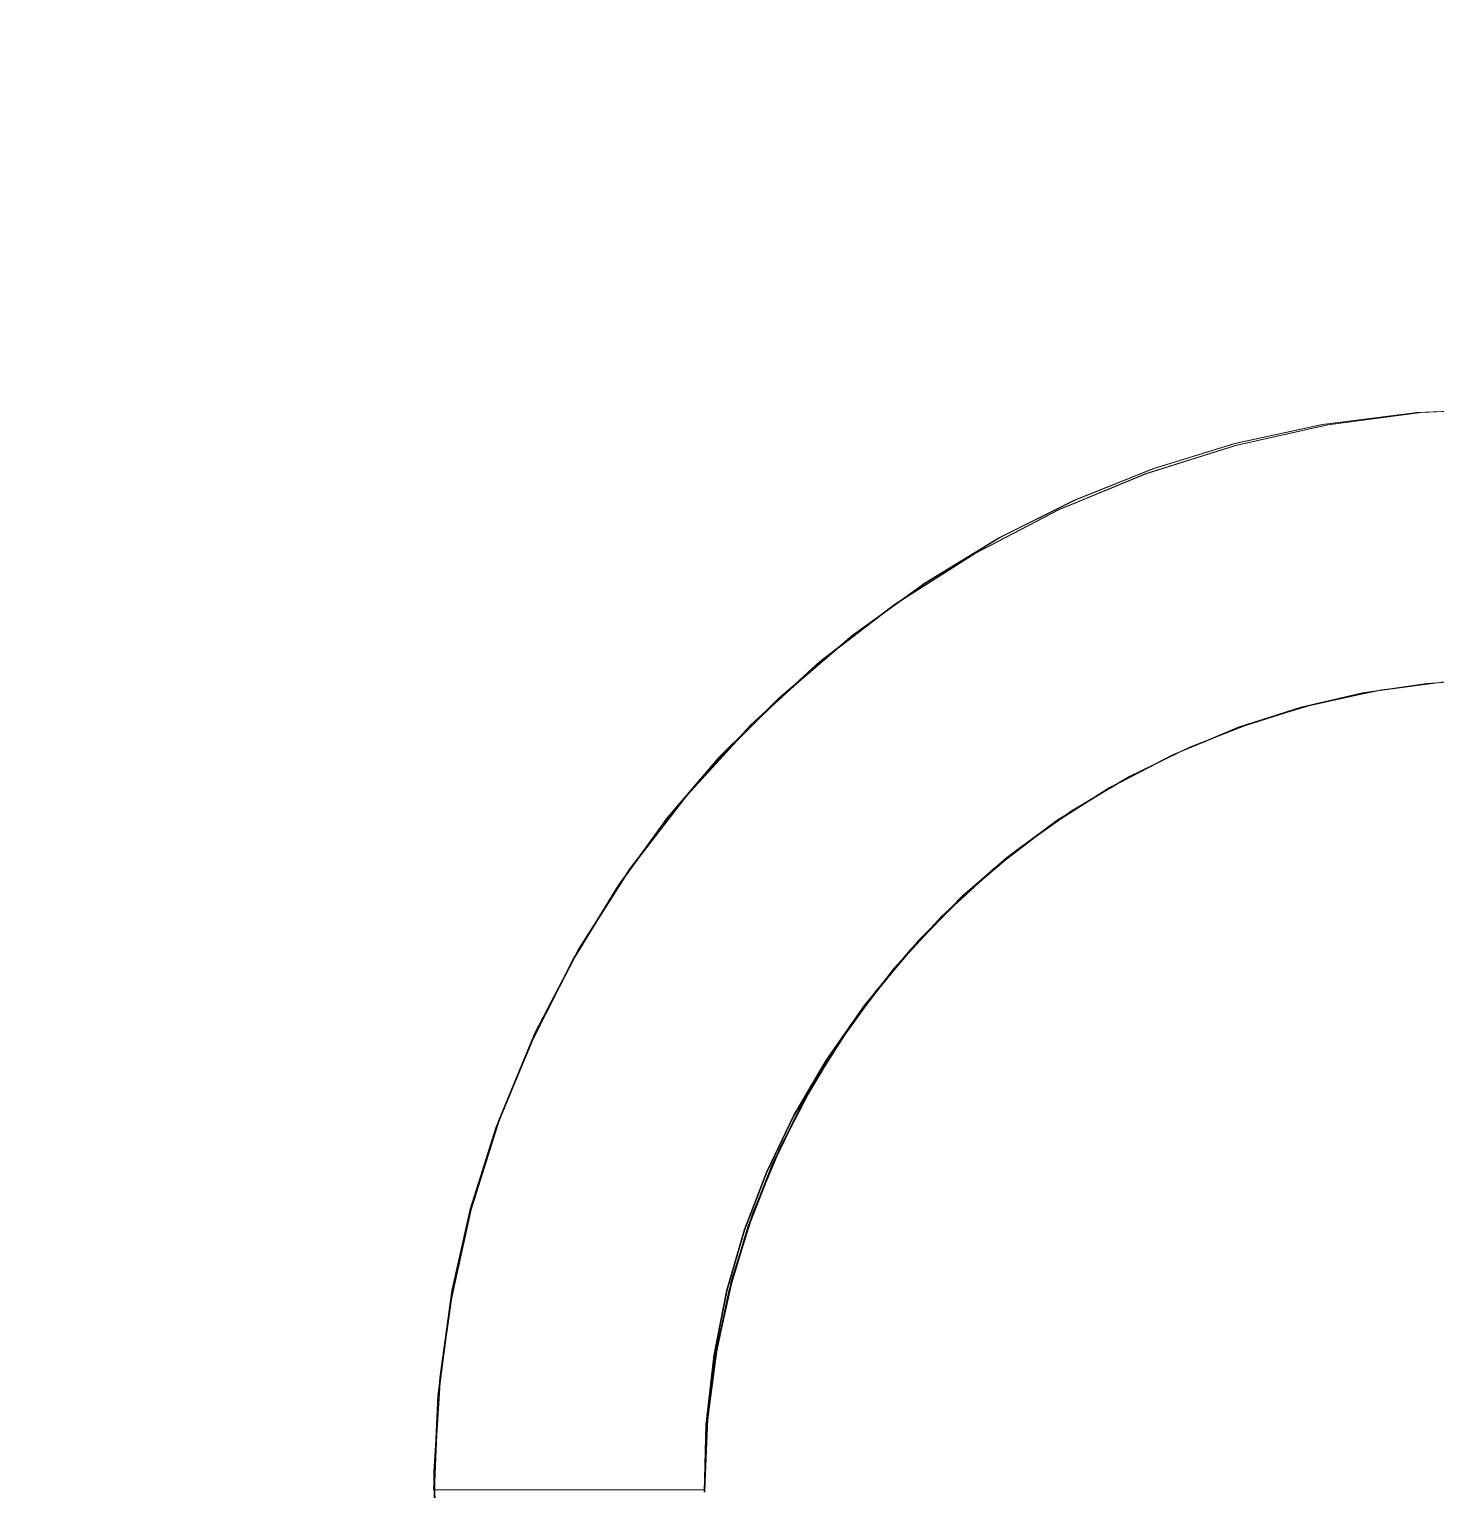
# Model space of a CAD drawing. Header units: millimetres. Extents: x -5968 to 8419, y -11886 to 221.
# Drawn here: x -5580.231 to -5576.33, y -11057.26 to -11053.208 of the extents above; entities that cross this region are included whole.
import ezdxf

# ---------------------------------------------------------------- set-up
doc = ezdxf.new("R2010")
doc.units = ezdxf.units.MM
doc.header["$LTSCALE"] = 20
doc.layers.add('Beschläge', color=7, linetype='Continuous')
doc.layers.add('Innenausbau_Konstruktion', color=7, linetype='Continuous')

msp = doc.modelspace()

# ---------------------------------------------------------------- linework, layer by layer
at = {"layer": 'Beschläge', "color": 7, "linetype": 'Continuous', "lineweight": 9, "transparency": 33554687}
for points, invisible_edges in [([(-5583.8596, -11050.5603, 3091.6093), (-5577.915, -11055.9165, 3091.6093), (-5577.7887, -11055.7635, 3091.6093)], 9), ([(-5583.8596, -11050.5603, 3091.6093), (-5578.0215, -11056.0688, 3091.6093), (-5577.915, -11055.9165, 3091.6093)], 9), ([(-5583.8596, -11050.5603, 3091.6093), (-5578.1113, -11056.2221, 3091.6093), (-5578.0215, -11056.0688, 3091.6093)], 9), ([(-5583.8596, -11050.5603, 3091.6093), (-5578.1865, -11056.3782, 3091.6093), (-5578.1113, -11056.2221, 3091.6093)], 9), ([(-5583.8596, -11050.5603, 3091.6093), (-5578.2482, -11056.5392, 3091.6093), (-5578.1865, -11056.3782, 3091.6093)], 9), ([(-5578.3595, -11057.2668, 3091.6093), (-5578.3542, -11057.0792, 3091.6093), (-5583.8596, -11050.5603, 3091.6093), (-5583.8596, -11063.9603, 3091.6093)], 10), ([(-5583.8596, -11050.5603, 3091.6093), (-5578.297, -11056.7076, 3091.6093), (-5578.2482, -11056.5392, 3091.6093)], 9), ([(-5583.8596, -11050.5603, 3091.6093), (-5578.3328, -11056.8864, 3091.6093), (-5578.297, -11056.7076, 3091.6093)], 9), ([(-5577.7887, -11055.7635, 3091.6093), (-5577.6428, -11055.6128, 3091.6093), (-5582.3596, -11050.5603, 3091.6093), (-5583.8596, -11050.5603, 3091.6093)], 10), ([(-5578.3542, -11057.0792, 3091.6093), (-5578.3328, -11056.8864, 3091.6093), (-5583.8596, -11050.5603, 3091.6093)], 10), ([(-5583.8576, -11050.5603, 3559.6093), (-5577.913, -11055.9165, 3559.6093), (-5577.7867, -11055.7635, 3559.6093)], 9), ([(-5583.8576, -11050.5603, 3559.6093), (-5578.0195, -11056.0688, 3559.6093), (-5577.913, -11055.9165, 3559.6093)], 9), ([(-5583.8576, -11050.5603, 3559.6093), (-5578.1093, -11056.2221, 3559.6093), (-5578.0195, -11056.0688, 3559.6093)], 9), ([(-5583.8576, -11050.5603, 3559.6093), (-5578.1845, -11056.3782, 3559.6093), (-5578.1093, -11056.2221, 3559.6093)], 9), ([(-5583.8576, -11050.5603, 3559.6093), (-5578.2462, -11056.5392, 3559.6093), (-5578.1845, -11056.3782, 3559.6093)], 9), ([(-5578.3575, -11057.2668, 3559.6093), (-5578.3522, -11057.0792, 3559.6093), (-5583.8576, -11050.5603, 3559.6093), (-5583.8576, -11063.9603, 3559.6093)], 10), ([(-5583.8576, -11050.5603, 3559.6093), (-5578.295, -11056.7076, 3559.6093), (-5578.2462, -11056.5392, 3559.6093)], 9), ([(-5583.8576, -11050.5603, 3559.6093), (-5578.3308, -11056.8864, 3559.6093), (-5578.295, -11056.7076, 3559.6093)], 9), ([(-5577.7867, -11055.7635, 3559.6093), (-5577.6408, -11055.6128, 3559.6093), (-5582.3576, -11050.5603, 3559.6093), (-5583.8576, -11050.5603, 3559.6093)], 10), ([(-5578.3522, -11057.0792, 3559.6093), (-5578.3308, -11056.8864, 3559.6093), (-5583.8576, -11050.5603, 3559.6093)], 10), ([(-5582.3596, -11050.5603, 3090.1093), (-5578.7238, -11055.7894, 3090.1093), (-5578.8393, -11056.0178, 3090.1093)], 9), ([(-5582.3596, -11050.5603, 3090.1093), (-5577.9486, -11054.8902, 3090.1093), (-5578.1508, -11055.0628, 3090.1093)], 9), ([(-5582.3596, -11050.5603, 3090.1093), (-5578.5981, -11055.5835, 3090.1093), (-5578.7238, -11055.7894, 3090.1093)], 9), ([(-5582.3596, -11050.5603, 3090.1093), (-5578.32, -11055.2306, 3090.1093), (-5578.4617, -11055.3959, 3090.1093)], 9), ([(-5582.3596, -11050.5603, 3090.1093), (-5577.7463, -11054.7437, 3090.1093), (-5577.9486, -11054.8902, 3090.1093)], 9), ([(-5578.4617, -11055.3959, 3090.1093), (-5578.5981, -11055.5835, 3090.1093), (-5582.3596, -11050.5603, 3090.1093)], 10), ([(-5582.3596, -11050.5603, 3090.1093), (-5577.5418, -11054.6193, 3090.1093), (-5577.7463, -11054.7437, 3090.1093)], 9), ([(-5573.6096, -11054.2603, 3090.1093), (-5576.1096, -11054.2603, 3090.1093), (-5582.3596, -11050.5603, 3090.1093), (-5569.5201, -11051.4581, 3090.1093)], 10), ([(-5578.1508, -11055.0628, 3090.1093), (-5578.32, -11055.2306, 3090.1093), (-5582.3596, -11050.5603, 3090.1093)], 10), ([(-5582.3596, -11050.5603, 3090.1093), (-5577.3325, -11054.5144, 3090.1093), (-5577.5418, -11054.6193, 3090.1093)], 9), ([(-5582.3596, -11050.5603, 3090.1093), (-5577.1158, -11054.4274, 3090.1093), (-5577.3325, -11054.5144, 3090.1093)], 9), ([(-5582.3596, -11050.5603, 3090.1093), (-5579.0587, -11056.7077, 3090.1093), (-5579.0928, -11056.9492, 3090.1093)], 9), ([(-5582.3596, -11050.5603, 3090.1093), (-5576.8881, -11054.3574, 3090.1093), (-5577.1158, -11054.4274, 3090.1093)], 9), ([(-5576.1096, -11054.2603, 3090.1093), (-5576.3822, -11054.2715, 3090.1093), (-5582.3596, -11050.5603, 3090.1093)], 10), ([(-5582.3596, -11050.5603, 3090.1093), (-5579.0078, -11056.4809, 3090.1093), (-5579.0587, -11056.7077, 3090.1093)], 9), ([(-5582.3596, -11050.5603, 3090.1093), (-5576.6452, -11054.3049, 3090.1093), (-5576.8881, -11054.3574, 3090.1093)], 9), ([(-5582.3596, -11063.9603, 3090.1093), (-5582.3596, -11050.5603, 3090.1093), (-5579.1088, -11057.2094, 3090.1093), (-5579.1054, -11057.4348, 3090.1093)], 10), ([(-5582.3596, -11050.5603, 3090.1093), (-5578.9369, -11056.2548, 3090.1093), (-5579.0078, -11056.4809, 3090.1093)], 9), ([(-5576.3822, -11054.2715, 3090.1093), (-5576.6452, -11054.3049, 3090.1093), (-5582.3596, -11050.5603, 3090.1093)], 10), ([(-5578.8393, -11056.0178, 3090.1093), (-5578.9369, -11056.2548, 3090.1093), (-5582.3596, -11050.5603, 3090.1093)], 10), ([(-5579.0928, -11056.9492, 3090.1093), (-5579.1088, -11057.2094, 3090.1093), (-5582.3596, -11050.5603, 3090.1093)], 10), ([(-5569.5201, -11051.4581, 3091.6093), (-5582.3596, -11050.5603, 3091.6093), (-5576.1709, -11055.0111, 3091.6093), (-5576.1096, -11055.0103, 3091.6093)], 10), ([(-5582.3596, -11050.5603, 3091.6093), (-5576.3559, -11055.0231, 3091.6093), (-5576.1709, -11055.0111, 3091.6093)], 9), ([(-5582.3596, -11050.5603, 3091.6093), (-5576.5327, -11055.0491, 3091.6093), (-5576.3559, -11055.0231, 3091.6093)], 9), ([(-5582.3596, -11050.5603, 3091.6093), (-5576.7038, -11055.0888, 3091.6093), (-5576.5327, -11055.0491, 3091.6093)], 9), ([(-5582.3596, -11050.5603, 3091.6093), (-5577.2271, -11055.3078, 3091.6093), (-5577.0575, -11055.2204, 3091.6093)], 9), ([(-5582.3596, -11050.5603, 3091.6093), (-5577.3802, -11055.4027, 3091.6093), (-5577.2271, -11055.3078, 3091.6093)], 9), ([(-5582.3596, -11050.5603, 3091.6093), (-5577.6428, -11055.6128, 3091.6093), (-5577.5198, -11055.5058, 3091.6093)], 9), ([(-5582.3596, -11050.5603, 3091.6093), (-5576.8775, -11055.1448, 3091.6093), (-5576.7038, -11055.0888, 3091.6093)], 9), ([(-5577.5198, -11055.5058, 3091.6093), (-5577.3802, -11055.4027, 3091.6093), (-5582.3596, -11050.5603, 3091.6093)], 10), ([(-5577.0575, -11055.2204, 3091.6093), (-5576.8775, -11055.1448, 3091.6093), (-5582.3596, -11050.5603, 3091.6093)], 10), ([(-5582.3576, -11050.5603, 3558.1093), (-5578.7218, -11055.7894, 3558.1093), (-5578.8373, -11056.0178, 3558.1093)], 9), ([(-5582.3576, -11050.5603, 3558.1093), (-5577.9466, -11054.8902, 3558.1093), (-5578.1488, -11055.0628, 3558.1093)], 9), ([(-5582.3576, -11050.5603, 3558.1093), (-5578.5961, -11055.5835, 3558.1093), (-5578.7218, -11055.7894, 3558.1093)], 9), ([(-5582.3576, -11050.5603, 3558.1093), (-5578.318, -11055.2306, 3558.1093), (-5578.4597, -11055.3959, 3558.1093)], 9), ([(-5582.3576, -11050.5603, 3558.1093), (-5577.7443, -11054.7437, 3558.1093), (-5577.9466, -11054.8902, 3558.1093)], 9), ([(-5578.4597, -11055.3959, 3558.1093), (-5578.5961, -11055.5835, 3558.1093), (-5582.3576, -11050.5603, 3558.1093)], 10), ([(-5582.3576, -11050.5603, 3558.1093), (-5577.5398, -11054.6193, 3558.1093), (-5577.7443, -11054.7437, 3558.1093)], 9), ([(-5573.6076, -11054.2603, 3558.1093), (-5576.1076, -11054.2603, 3558.1093), (-5582.3576, -11050.5603, 3558.1093), (-5569.5181, -11051.4581, 3558.1093)], 10), ([(-5578.1488, -11055.0628, 3558.1093), (-5578.318, -11055.2306, 3558.1093), (-5582.3576, -11050.5603, 3558.1093)], 10), ([(-5582.3576, -11050.5603, 3558.1093), (-5577.3305, -11054.5144, 3558.1093), (-5577.5398, -11054.6193, 3558.1093)], 9), ([(-5582.3576, -11050.5603, 3558.1093), (-5577.1138, -11054.4274, 3558.1093), (-5577.3305, -11054.5144, 3558.1093)], 9), ([(-5582.3576, -11050.5603, 3558.1093), (-5576.8861, -11054.3574, 3558.1093), (-5577.1138, -11054.4274, 3558.1093)], 9), ([(-5576.1076, -11054.2603, 3558.1093), (-5576.3802, -11054.2715, 3558.1093), (-5582.3576, -11050.5603, 3558.1093)], 10), ([(-5582.3576, -11063.9603, 3558.1093), (-5582.3576, -11050.5603, 3558.1093), (-5579.1068, -11057.2094, 3558.1093), (-5579.1034, -11057.4348, 3558.1093)], 10), ([(-5582.3576, -11050.5603, 3558.1093), (-5579.0567, -11056.7077, 3558.1093), (-5579.0908, -11056.9492, 3558.1093)], 9), ([(-5582.3576, -11050.5603, 3558.1093), (-5576.6432, -11054.3049, 3558.1093), (-5576.8861, -11054.3574, 3558.1093)], 9), ([(-5582.3576, -11050.5603, 3558.1093), (-5579.0058, -11056.4809, 3558.1093), (-5579.0567, -11056.7077, 3558.1093)], 9), ([(-5576.3802, -11054.2715, 3558.1093), (-5576.6432, -11054.3049, 3558.1093), (-5582.3576, -11050.5603, 3558.1093)], 10), ([(-5582.3576, -11050.5603, 3558.1093), (-5578.9349, -11056.2548, 3558.1093), (-5579.0058, -11056.4809, 3558.1093)], 9), ([(-5578.8373, -11056.0178, 3558.1093), (-5578.9349, -11056.2548, 3558.1093), (-5582.3576, -11050.5603, 3558.1093)], 10), ([(-5579.0908, -11056.9492, 3558.1093), (-5579.1068, -11057.2094, 3558.1093), (-5582.3576, -11050.5603, 3558.1093)], 10), ([(-5569.5181, -11051.4581, 3559.6093), (-5582.3576, -11050.5603, 3559.6093), (-5576.1689, -11055.0111, 3559.6093), (-5576.1076, -11055.0103, 3559.6093)], 10), ([(-5582.3576, -11050.5603, 3559.6093), (-5576.3539, -11055.0231, 3559.6093), (-5576.1689, -11055.0111, 3559.6093)], 9), ([(-5582.3576, -11050.5603, 3559.6093), (-5576.5307, -11055.0491, 3559.6093), (-5576.3539, -11055.0231, 3559.6093)], 9), ([(-5582.3576, -11050.5603, 3559.6093), (-5576.7018, -11055.0888, 3559.6093), (-5576.5307, -11055.0491, 3559.6093)], 9), ([(-5582.3576, -11050.5603, 3559.6093), (-5577.2251, -11055.3078, 3559.6093), (-5577.0555, -11055.2204, 3559.6093)], 9), ([(-5582.3576, -11050.5603, 3559.6093), (-5577.3782, -11055.4027, 3559.6093), (-5577.2251, -11055.3078, 3559.6093)], 9), ([(-5582.3576, -11050.5603, 3559.6093), (-5577.6408, -11055.6128, 3559.6093), (-5577.5178, -11055.5058, 3559.6093)], 9), ([(-5582.3576, -11050.5603, 3559.6093), (-5576.8755, -11055.1448, 3559.6093), (-5576.7018, -11055.0888, 3559.6093)], 9), ([(-5577.5178, -11055.5058, 3559.6093), (-5577.3782, -11055.4027, 3559.6093), (-5582.3576, -11050.5603, 3559.6093)], 10), ([(-5577.0555, -11055.2204, 3559.6093), (-5576.8755, -11055.1448, 3559.6093), (-5582.3576, -11050.5603, 3559.6093)], 10), ([(-5576.5003, -11055.0445, 3090.8593), (-5576.6305, -11054.3059, 3090.1093), (-5576.3711, -11054.2717, 3090.1093)], 9), ([(-5576.4983, -11055.0445, 3558.8593), (-5576.6285, -11054.3059, 3558.1093), (-5576.3691, -11054.2717, 3558.1093)], 9), ([(-5576.5003, -11055.0445, 3090.8593), (-5576.3711, -11054.2717, 3090.1093), (-5576.3057, -11055.0189, 3090.8593)], 3), ([(-5576.4983, -11055.0445, 3558.8593), (-5576.3691, -11054.2717, 3558.1093), (-5576.3037, -11055.0189, 3558.8593)], 3), ([(-5576.3057, -11055.0189, 3090.8593), (-5576.3711, -11054.2717, 3090.1093), (-5576.1096, -11054.2603, 3090.1093)], 9), ([(-5576.3037, -11055.0189, 3558.8593), (-5576.3691, -11054.2717, 3558.1093), (-5576.1076, -11054.2603, 3558.1093)], 9), ([(-5576.6919, -11055.087, 3090.8593), (-5576.886, -11054.3625, 3090.1093), (-5576.6305, -11054.3059, 3090.1093)], 9), ([(-5576.6899, -11055.087, 3558.8593), (-5576.884, -11054.3625, 3558.1093), (-5576.6285, -11054.3059, 3558.1093)], 9), ([(-5576.6919, -11055.087, 3090.8593), (-5576.6305, -11054.3059, 3090.1093), (-5576.5003, -11055.0445, 3090.8593)], 3), ([(-5576.6899, -11055.087, 3558.8593), (-5576.6285, -11054.3059, 3558.1093), (-5576.4983, -11055.0445, 3558.8593)], 3), ([(-5576.8791, -11055.146, 3090.8593), (-5577.1356, -11054.4412, 3090.1093), (-5576.886, -11054.3625, 3090.1093)], 9), ([(-5576.8771, -11055.146, 3558.8593), (-5577.1336, -11054.4412, 3558.1093), (-5576.884, -11054.3625, 3558.1093)], 9), ([(-5576.8791, -11055.146, 3090.8593), (-5576.886, -11054.3625, 3090.1093), (-5576.6919, -11055.087, 3090.8593)], 3), ([(-5576.8771, -11055.146, 3558.8593), (-5576.884, -11054.3625, 3558.1093), (-5576.6899, -11055.087, 3558.8593)], 3), ([(-5577.0605, -11055.2211, 3090.8593), (-5577.3774, -11054.5414, 3090.1093), (-5577.1356, -11054.4412, 3090.1093)], 9), ([(-5577.0585, -11055.2211, 3558.8593), (-5577.3754, -11054.5414, 3558.1093), (-5577.1336, -11054.4412, 3558.1093)], 9), ([(-5577.0605, -11055.2211, 3090.8593), (-5577.1356, -11054.4412, 3090.1093), (-5576.8791, -11055.146, 3090.8593)], 3), ([(-5577.0585, -11055.2211, 3558.8593), (-5577.1336, -11054.4412, 3558.1093), (-5576.8771, -11055.146, 3558.8593)], 3), ([(-5577.2346, -11055.3118, 3090.8593), (-5577.6096, -11054.6622, 3090.1093), (-5577.3774, -11054.5414, 3090.1093)], 9), ([(-5577.2326, -11055.3118, 3558.8593), (-5577.6076, -11054.6622, 3558.1093), (-5577.3754, -11054.5414, 3558.1093)], 9), ([(-5577.2346, -11055.3118, 3090.8593), (-5577.3774, -11054.5414, 3090.1093), (-5577.0605, -11055.2211, 3090.8593)], 3), ([(-5577.2326, -11055.3118, 3558.8593), (-5577.3754, -11054.5414, 3558.1093), (-5577.0585, -11055.2211, 3558.8593)], 3), ([(-5577.4001, -11055.4172, 3090.8593), (-5577.8303, -11054.8029, 3090.1093), (-5577.6096, -11054.6622, 3090.1093)], 9), ([(-5577.3981, -11055.4172, 3558.8593), (-5577.8283, -11054.8029, 3558.1093), (-5577.6076, -11054.6622, 3558.1093)], 9), ([(-5577.4001, -11055.4172, 3090.8593), (-5577.6096, -11054.6622, 3090.1093), (-5577.2346, -11055.3118, 3090.8593)], 3), ([(-5577.3981, -11055.4172, 3558.8593), (-5577.6076, -11054.6622, 3558.1093), (-5577.2326, -11055.3118, 3558.8593)], 3), ([(-5577.5559, -11055.5367, 3090.8593), (-5578.0379, -11054.9622, 3090.1093), (-5577.8303, -11054.8029, 3090.1093)], 9), ([(-5577.5539, -11055.5367, 3558.8593), (-5578.0359, -11054.9622, 3558.1093), (-5577.8283, -11054.8029, 3558.1093)], 9), ([(-5577.5559, -11055.5367, 3090.8593), (-5577.8303, -11054.8029, 3090.1093), (-5577.4001, -11055.4172, 3090.8593)], 3), ([(-5577.5539, -11055.5367, 3558.8593), (-5577.8283, -11054.8029, 3558.1093), (-5577.3981, -11055.4172, 3558.8593)], 3), ([(-5577.7006, -11055.6693, 3090.8593), (-5578.2309, -11055.139, 3090.1093), (-5578.0379, -11054.9622, 3090.1093)], 9), ([(-5577.6986, -11055.6693, 3558.8593), (-5578.2289, -11055.139, 3558.1093), (-5578.0359, -11054.9622, 3558.1093)], 9), ([(-5577.7006, -11055.6693, 3090.8593), (-5578.0379, -11054.9622, 3090.1093), (-5577.5559, -11055.5367, 3090.8593)], 3), ([(-5577.6986, -11055.6693, 3558.8593), (-5578.0359, -11054.9622, 3558.1093), (-5577.5539, -11055.5367, 3558.8593)], 3), ([(-5576.4799, -11055.041, 3091.6093), (-5576.2954, -11055.018, 3090.8593), (-5576.2954, -11055.018, 3091.6093)], 3), ([(-5576.4799, -11055.041, 3091.6093), (-5576.4799, -11055.041, 3090.8593), (-5576.2954, -11055.018, 3090.8593)], 9), ([(-5576.4779, -11055.041, 3559.6093), (-5576.2934, -11055.018, 3558.8593), (-5576.2934, -11055.018, 3559.6093)], 3), ([(-5576.4779, -11055.041, 3559.6093), (-5576.4779, -11055.041, 3558.8593), (-5576.2934, -11055.018, 3558.8593)], 9), ([(-5576.6619, -11055.0792, 3091.6093), (-5576.4799, -11055.041, 3090.8593), (-5576.4799, -11055.041, 3091.6093)], 3), ([(-5576.6619, -11055.0792, 3091.6093), (-5576.6619, -11055.0792, 3090.8593), (-5576.4799, -11055.041, 3090.8593)], 9), ([(-5576.6599, -11055.0792, 3559.6093), (-5576.4779, -11055.041, 3558.8593), (-5576.4779, -11055.041, 3559.6093)], 3), ([(-5576.6599, -11055.0792, 3559.6093), (-5576.6599, -11055.0792, 3558.8593), (-5576.4779, -11055.041, 3558.8593)], 9), ([(-5576.8402, -11055.1322, 3091.6093), (-5576.6619, -11055.0792, 3090.8593), (-5576.6619, -11055.0792, 3091.6093)], 3), ([(-5576.8402, -11055.1322, 3091.6093), (-5576.8402, -11055.1322, 3090.8593), (-5576.6619, -11055.0792, 3090.8593)], 9), ([(-5576.8382, -11055.1322, 3559.6093), (-5576.6599, -11055.0792, 3558.8593), (-5576.6599, -11055.0792, 3559.6093)], 3), ([(-5576.8382, -11055.1322, 3559.6093), (-5576.8382, -11055.1322, 3558.8593), (-5576.6599, -11055.0792, 3558.8593)], 9), ([(-5577.8332, -11055.814, 3090.8593), (-5578.4077, -11055.332, 3090.1093), (-5578.2309, -11055.139, 3090.1093)], 9), ([(-5577.8312, -11055.814, 3558.8593), (-5578.4057, -11055.332, 3558.1093), (-5578.2289, -11055.139, 3558.1093)], 9), ([(-5577.8332, -11055.814, 3090.8593), (-5578.2309, -11055.139, 3090.1093), (-5577.7006, -11055.6693, 3090.8593)], 3), ([(-5577.8312, -11055.814, 3558.8593), (-5578.2289, -11055.139, 3558.1093), (-5577.6986, -11055.6693, 3558.8593)], 3), ([(-5577.0134, -11055.1998, 3091.6093), (-5576.8402, -11055.1322, 3090.8593), (-5576.8402, -11055.1322, 3091.6093)], 3), ([(-5577.0134, -11055.1998, 3091.6093), (-5577.0134, -11055.1998, 3090.8593), (-5576.8402, -11055.1322, 3090.8593)], 9), ([(-5577.0114, -11055.1998, 3559.6093), (-5576.8382, -11055.1322, 3558.8593), (-5576.8382, -11055.1322, 3559.6093)], 3), ([(-5577.0114, -11055.1998, 3559.6093), (-5577.0114, -11055.1998, 3558.8593), (-5576.8382, -11055.1322, 3558.8593)], 9), ([(-5577.1805, -11055.2815, 3091.6093), (-5577.0134, -11055.1998, 3090.8593), (-5577.0134, -11055.1998, 3091.6093)], 3), ([(-5577.1805, -11055.2815, 3091.6093), (-5577.1805, -11055.2815, 3090.8593), (-5577.0134, -11055.1998, 3090.8593)], 9), ([(-5577.1785, -11055.2815, 3559.6093), (-5577.0114, -11055.1998, 3558.8593), (-5577.0114, -11055.1998, 3559.6093)], 3), ([(-5577.1785, -11055.2815, 3559.6093), (-5577.1785, -11055.2815, 3558.8593), (-5577.0114, -11055.1998, 3558.8593)], 9), ([(-5577.3402, -11055.3767, 3091.6093), (-5577.1805, -11055.2815, 3090.8593), (-5577.1805, -11055.2815, 3091.6093)], 3), ([(-5577.3402, -11055.3767, 3091.6093), (-5577.3402, -11055.3767, 3090.8593), (-5577.1805, -11055.2815, 3090.8593)], 9), ([(-5577.3382, -11055.3767, 3559.6093), (-5577.1785, -11055.2815, 3558.8593), (-5577.1785, -11055.2815, 3559.6093)], 3), ([(-5577.3382, -11055.3767, 3559.6093), (-5577.3382, -11055.3767, 3558.8593), (-5577.1785, -11055.2815, 3558.8593)], 9), ([(-5577.9527, -11055.9698, 3090.8593), (-5578.567, -11055.5396, 3090.1093), (-5578.4077, -11055.332, 3090.1093)], 9), ([(-5577.9507, -11055.9698, 3558.8593), (-5578.565, -11055.5396, 3558.1093), (-5578.4057, -11055.332, 3558.1093)], 9), ([(-5577.9527, -11055.9698, 3090.8593), (-5578.4077, -11055.332, 3090.1093), (-5577.8332, -11055.814, 3090.8593)], 3), ([(-5577.9507, -11055.9698, 3558.8593), (-5578.4057, -11055.332, 3558.1093), (-5577.8312, -11055.814, 3558.8593)], 3), ([(-5577.4916, -11055.4847, 3091.6093), (-5577.3402, -11055.3767, 3090.8593), (-5577.3402, -11055.3767, 3091.6093)], 3), ([(-5577.4916, -11055.4847, 3091.6093), (-5577.4916, -11055.4847, 3090.8593), (-5577.3402, -11055.3767, 3090.8593)], 9), ([(-5577.4896, -11055.4847, 3559.6093), (-5577.3382, -11055.3767, 3558.8593), (-5577.3382, -11055.3767, 3559.6093)], 3), ([(-5577.4896, -11055.4847, 3559.6093), (-5577.4896, -11055.4847, 3558.8593), (-5577.3382, -11055.3767, 3558.8593)], 9), ([(-5577.6335, -11055.6049, 3091.6093), (-5577.4916, -11055.4847, 3090.8593), (-5577.4916, -11055.4847, 3091.6093)], 3), ([(-5577.6335, -11055.6049, 3091.6093), (-5577.6335, -11055.6049, 3090.8593), (-5577.4916, -11055.4847, 3090.8593)], 9), ([(-5577.6315, -11055.6049, 3559.6093), (-5577.4896, -11055.4847, 3558.8593), (-5577.4896, -11055.4847, 3559.6093)], 3), ([(-5577.6315, -11055.6049, 3559.6093), (-5577.6315, -11055.6049, 3558.8593), (-5577.4896, -11055.4847, 3558.8593)], 9), ([(-5578.0581, -11056.1353, 3090.8593), (-5578.7077, -11055.7603, 3090.1093), (-5578.567, -11055.5396, 3090.1093)], 9), ([(-5578.0561, -11056.1353, 3558.8593), (-5578.7057, -11055.7603, 3558.1093), (-5578.565, -11055.5396, 3558.1093)], 9), ([(-5578.0581, -11056.1353, 3090.8593), (-5578.567, -11055.5396, 3090.1093), (-5577.9527, -11055.9698, 3090.8593)], 3), ([(-5578.0561, -11056.1353, 3558.8593), (-5578.565, -11055.5396, 3558.1093), (-5577.9507, -11055.9698, 3558.8593)], 3), ([(-5577.765, -11055.7364, 3091.6093), (-5577.6335, -11055.6049, 3090.8593), (-5577.6335, -11055.6049, 3091.6093)], 3), ([(-5577.765, -11055.7364, 3091.6093), (-5577.765, -11055.7364, 3090.8593), (-5577.6335, -11055.6049, 3090.8593)], 9), ([(-5577.763, -11055.7364, 3559.6093), (-5577.6315, -11055.6049, 3558.8593), (-5577.6315, -11055.6049, 3559.6093)], 3), ([(-5577.763, -11055.7364, 3559.6093), (-5577.763, -11055.7364, 3558.8593), (-5577.6315, -11055.6049, 3558.8593)], 9), ([(-5577.8851, -11055.8783, 3091.6093), (-5577.765, -11055.7364, 3090.8593), (-5577.765, -11055.7364, 3091.6093)], 3), ([(-5577.8851, -11055.8783, 3091.6093), (-5577.8851, -11055.8783, 3090.8593), (-5577.765, -11055.7364, 3090.8593)], 9), ([(-5577.8831, -11055.8783, 3559.6093), (-5577.763, -11055.7364, 3558.8593), (-5577.763, -11055.7364, 3559.6093)], 3), ([(-5577.8831, -11055.8783, 3559.6093), (-5577.8831, -11055.8783, 3558.8593), (-5577.763, -11055.7364, 3558.8593)], 9), ([(-5578.1488, -11056.3094, 3090.8593), (-5578.8285, -11055.9925, 3090.1093), (-5578.7077, -11055.7603, 3090.1093)], 9), ([(-5578.1468, -11056.3094, 3558.8593), (-5578.8265, -11055.9925, 3558.1093), (-5578.7057, -11055.7603, 3558.1093)], 9), ([(-5578.1488, -11056.3094, 3090.8593), (-5578.7077, -11055.7603, 3090.1093), (-5578.0581, -11056.1353, 3090.8593)], 3), ([(-5578.1468, -11056.3094, 3558.8593), (-5578.7057, -11055.7603, 3558.1093), (-5578.0561, -11056.1353, 3558.8593)], 3), ([(-5577.9932, -11056.0297, 3091.6093), (-5577.8851, -11055.8783, 3090.8593), (-5577.8851, -11055.8783, 3091.6093)], 3), ([(-5577.9932, -11056.0297, 3091.6093), (-5577.9932, -11056.0297, 3090.8593), (-5577.8851, -11055.8783, 3090.8593)], 9), ([(-5577.9912, -11056.0297, 3559.6093), (-5577.8831, -11055.8783, 3558.8593), (-5577.8831, -11055.8783, 3559.6093)], 3), ([(-5577.9912, -11056.0297, 3559.6093), (-5577.9912, -11056.0297, 3558.8593), (-5577.8831, -11055.8783, 3558.8593)], 9), ([(-5578.2239, -11056.4908, 3090.8593), (-5578.9287, -11056.2343, 3090.1093), (-5578.8285, -11055.9925, 3090.1093)], 9), ([(-5578.2219, -11056.4908, 3558.8593), (-5578.9267, -11056.2343, 3558.1093), (-5578.8265, -11055.9925, 3558.1093)], 9), ([(-5578.2239, -11056.4908, 3090.8593), (-5578.8285, -11055.9925, 3090.1093), (-5578.1488, -11056.3094, 3090.8593)], 3), ([(-5578.2219, -11056.4908, 3558.8593), (-5578.8265, -11055.9925, 3558.1093), (-5578.1468, -11056.3094, 3558.8593)], 3), ([(-5578.0884, -11056.1894, 3091.6093), (-5577.9932, -11056.0297, 3090.8593), (-5577.9932, -11056.0297, 3091.6093)], 3), ([(-5578.0884, -11056.1894, 3091.6093), (-5578.0884, -11056.1894, 3090.8593), (-5577.9932, -11056.0297, 3090.8593)], 9), ([(-5578.0864, -11056.1894, 3559.6093), (-5577.9912, -11056.0297, 3558.8593), (-5577.9912, -11056.0297, 3559.6093)], 3), ([(-5578.0864, -11056.1894, 3559.6093), (-5578.0864, -11056.1894, 3558.8593), (-5577.9912, -11056.0297, 3558.8593)], 9), ([(-5578.1701, -11056.3565, 3091.6093), (-5578.0884, -11056.1894, 3090.8593), (-5578.0884, -11056.1894, 3091.6093)], 3), ([(-5578.1701, -11056.3565, 3091.6093), (-5578.1701, -11056.3565, 3090.8593), (-5578.0884, -11056.1894, 3090.8593)], 9), ([(-5578.1681, -11056.3565, 3559.6093), (-5578.0864, -11056.1894, 3558.8593), (-5578.0864, -11056.1894, 3559.6093)], 3), ([(-5578.1681, -11056.3565, 3559.6093), (-5578.1681, -11056.3565, 3558.8593), (-5578.0864, -11056.1894, 3558.8593)], 9), ([(-5578.2829, -11056.678, 3090.8593), (-5579.0074, -11056.4839, 3090.1093), (-5578.9287, -11056.2343, 3090.1093)], 9), ([(-5578.2809, -11056.678, 3558.8593), (-5579.0054, -11056.4839, 3558.1093), (-5578.9267, -11056.2343, 3558.1093)], 9), ([(-5578.2829, -11056.678, 3090.8593), (-5578.9287, -11056.2343, 3090.1093), (-5578.2239, -11056.4908, 3090.8593)], 3), ([(-5578.2809, -11056.678, 3558.8593), (-5578.9267, -11056.2343, 3558.1093), (-5578.2219, -11056.4908, 3558.8593)], 3), ([(-5578.2377, -11056.5297, 3091.6093), (-5578.1701, -11056.3565, 3090.8593), (-5578.1701, -11056.3565, 3091.6093)], 3), ([(-5578.2377, -11056.5297, 3091.6093), (-5578.2377, -11056.5297, 3090.8593), (-5578.1701, -11056.3565, 3090.8593)], 9), ([(-5578.2357, -11056.5297, 3559.6093), (-5578.1681, -11056.3565, 3558.8593), (-5578.1681, -11056.3565, 3559.6093)], 3), ([(-5578.2357, -11056.5297, 3559.6093), (-5578.2357, -11056.5297, 3558.8593), (-5578.1681, -11056.3565, 3558.8593)], 9), ([(-5578.3254, -11056.8696, 3090.8593), (-5579.064, -11056.7394, 3090.1093), (-5579.0074, -11056.4839, 3090.1093)], 9), ([(-5578.3234, -11056.8696, 3558.8593), (-5579.062, -11056.7394, 3558.1093), (-5579.0054, -11056.4839, 3558.1093)], 9), ([(-5578.3254, -11056.8696, 3090.8593), (-5579.0074, -11056.4839, 3090.1093), (-5578.2829, -11056.678, 3090.8593)], 3), ([(-5578.3234, -11056.8696, 3558.8593), (-5579.0054, -11056.4839, 3558.1093), (-5578.2809, -11056.678, 3558.8593)], 3), ([(-5578.2907, -11056.708, 3091.6093), (-5578.2377, -11056.5297, 3090.8593), (-5578.2377, -11056.5297, 3091.6093)], 3), ([(-5578.2907, -11056.708, 3091.6093), (-5578.2907, -11056.708, 3090.8593), (-5578.2377, -11056.5297, 3090.8593)], 9), ([(-5578.2887, -11056.708, 3559.6093), (-5578.2357, -11056.5297, 3558.8593), (-5578.2357, -11056.5297, 3559.6093)], 3), ([(-5578.2887, -11056.708, 3559.6093), (-5578.2887, -11056.708, 3558.8593), (-5578.2357, -11056.5297, 3558.8593)], 9), ([(-5578.3289, -11056.89, 3091.6093), (-5578.2907, -11056.708, 3090.8593), (-5578.2907, -11056.708, 3091.6093)], 3), ([(-5578.3289, -11056.89, 3091.6093), (-5578.3289, -11056.89, 3090.8593), (-5578.2907, -11056.708, 3090.8593)], 9), ([(-5578.3269, -11056.89, 3559.6093), (-5578.2887, -11056.708, 3558.8593), (-5578.2887, -11056.708, 3559.6093)], 3), ([(-5578.3269, -11056.89, 3559.6093), (-5578.3269, -11056.89, 3558.8593), (-5578.2887, -11056.708, 3558.8593)], 9), ([(-5578.351, -11057.0642, 3090.8593), (-5579.0982, -11056.9988, 3090.1093), (-5579.064, -11056.7394, 3090.1093)], 9), ([(-5578.349, -11057.0642, 3558.8593), (-5579.0962, -11056.9988, 3558.1093), (-5579.062, -11056.7394, 3558.1093)], 9), ([(-5578.351, -11057.0642, 3090.8593), (-5579.064, -11056.7394, 3090.1093), (-5578.3254, -11056.8696, 3090.8593)], 3), ([(-5578.349, -11057.0642, 3558.8593), (-5579.062, -11056.7394, 3558.1093), (-5578.3234, -11056.8696, 3558.8593)], 3), ([(-5578.3519, -11057.0745, 3091.6093), (-5578.3289, -11056.89, 3090.8593), (-5578.3289, -11056.89, 3091.6093)], 3), ([(-5578.3519, -11057.0745, 3091.6093), (-5578.3519, -11057.0745, 3090.8593), (-5578.3289, -11056.89, 3090.8593)], 9), ([(-5578.3499, -11057.0745, 3559.6093), (-5578.3269, -11056.89, 3558.8593), (-5578.3269, -11056.89, 3559.6093)], 3), ([(-5578.3499, -11057.0745, 3559.6093), (-5578.3499, -11057.0745, 3558.8593), (-5578.3269, -11056.89, 3558.8593)], 9), ([(-5578.3596, -11057.2603, 3090.8593), (-5579.1096, -11057.2603, 3090.1093), (-5579.0982, -11056.9988, 3090.1093)], 8), ([(-5578.3576, -11057.2603, 3558.8593), (-5579.1076, -11057.2603, 3558.1093), (-5579.0962, -11056.9988, 3558.1093)], 8), ([(-5578.3596, -11057.2603, 3090.8593), (-5579.0982, -11056.9988, 3090.1093), (-5578.351, -11057.0642, 3090.8593)], 3), ([(-5578.3576, -11057.2603, 3558.8593), (-5579.0962, -11056.9988, 3558.1093), (-5578.349, -11057.0642, 3558.8593)], 3), ([(-5578.3596, -11057.2603, 3091.6093), (-5578.3519, -11057.0745, 3090.8593), (-5578.3519, -11057.0745, 3091.6093)], 3), ([(-5578.3596, -11057.2603, 3091.6093), (-5578.3596, -11057.2603, 3090.8593), (-5578.3519, -11057.0745, 3090.8593)], 8), ([(-5578.3576, -11057.2603, 3559.6093), (-5578.3499, -11057.0745, 3558.8593), (-5578.3499, -11057.0745, 3559.6093)], 3), ([(-5578.3576, -11057.2603, 3559.6093), (-5578.3576, -11057.2603, 3558.8593), (-5578.3499, -11057.0745, 3558.8593)], 8)]:
    msp.add_3dface(points, dxfattribs=dict(at, invisible_edges=invisible_edges))
at = {"layer": 'Innenausbau_Konstruktion', "color": 7, "linetype": 'Continuous', "lineweight": 25, "transparency": 33554687}
for points in [[(-4781.0596, -11284.4357, 3525.1093), (-4781.0596, -10714.4357, 3525.1093), (-5595.0596, -10714.4357, 3525.1093), (-5595.0596, -11284.4357, 3525.1093)], [(-5595.0596, -11284.4357, 3543.1093), (-5595.0596, -10714.4357, 3543.1093), (-4781.0596, -10714.4357, 3543.1093), (-4781.0596, -11284.4357, 3543.1093)], [(-4781.0596, -11284.4357, 3690.1093), (-4781.0596, -10714.4357, 3690.1093), (-5595.0596, -10714.4357, 3690.1093), (-5595.0596, -11284.4357, 3690.1093)], [(-5595.0596, -11284.4357, 3708.1093), (-5595.0596, -10714.4357, 3708.1093), (-4781.0596, -10714.4357, 3708.1093), (-4781.0596, -11284.4357, 3708.1093)], [(-4781.0596, -11284.4357, 4946.1093), (-4781.0596, -10714.4357, 4946.1093), (-5595.0596, -10714.4357, 4946.1093), (-5595.0596, -11284.4357, 4946.1093)], [(-5595.0596, -11284.4357, 4964.1093), (-5595.0596, -10714.4357, 4964.1093), (-4781.0596, -10714.4357, 4964.1093), (-4781.0596, -11284.4357, 4964.1093)], [(-4781.0596, -11284.4357, 5190.1093), (-4781.0596, -10714.4357, 5190.1093), (-5595.0596, -10714.4357, 5190.1093), (-5595.0596, -11284.4357, 5190.1093)], [(-5595.0596, -11284.4357, 5208.1093), (-5595.0596, -10714.4357, 5208.1093), (-4781.0596, -10714.4357, 5208.1093), (-4781.0596, -11284.4357, 5208.1093)]]:
    msp.add_3dface(points, dxfattribs=at)

doc.saveas('drawing.dxf')
